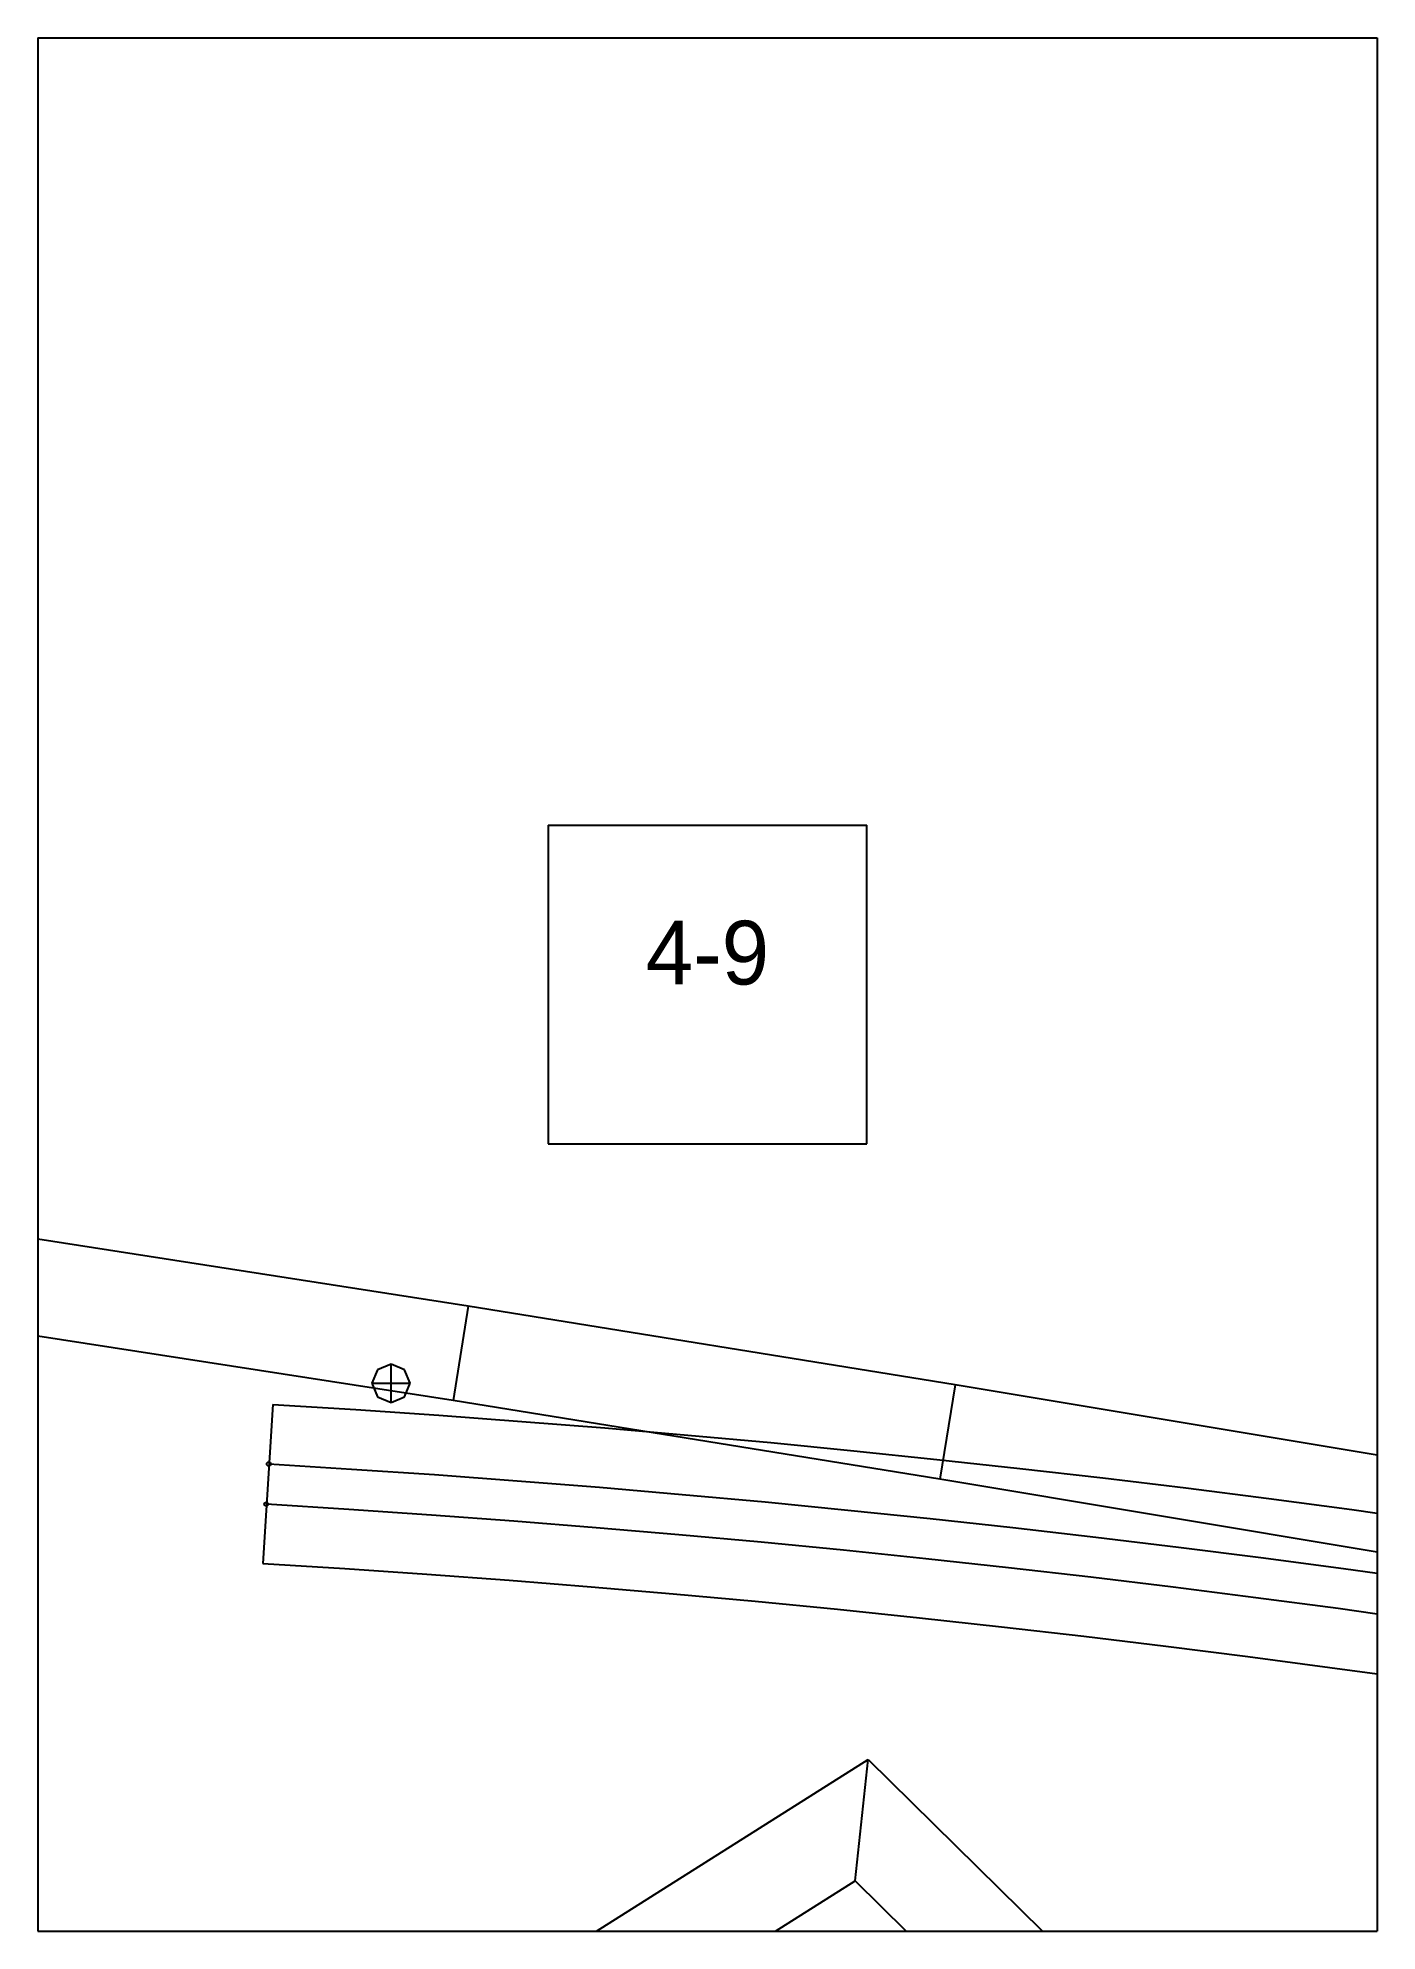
# Paper-space layout 'Plan 4-9' of a CAD drawing. Header units: metres, sheet in millimetres. Extents: x 0 to 210, y 0 to 297.
# The model-space entities are those that its viewports show. They can reach past a viewport. Long polylines and large blocks are cut down to what shows.
import ezdxf
from ezdxf.enums import TextEntityAlignment as Align

# ---------------------------------------------------------------- set-up
doc = ezdxf.new("R2010")
doc.units = ezdxf.units.M
for name, color, linetype in [('default', 7, 'Continuous'), ('mcircles', 7, 'Continuous'), ('TEXTLAYER', 7, 'Continuous'), ('VIEWPORTS', 7, 'Continuous')]:
    doc.layers.add(name, color=color, linetype=linetype)

msp = doc.modelspace()

# ---------------------------------------------------------------- linework, layer by layer
at = {"color": 9}
for p, q in [((1680, -594), (1680, -891)), ((1680, -594), (1680, -891)), ((1890, -594), (1890, -891)), ((1890, -594), (1890, -891)), ((1470, -891), (1680, -891)), ((1470, -891), (1680, -891)), ((1680, -891), (1890, -891)), ((1680, -891), (1680, -1188)), ((1680, -891), (1890, -891)), ((1680, -891), (1680, -1188)), ((1890, -891), (2100, -891)), ((1890, -891), (1890, -1188)), ((1890, -891), (2100, -891)), ((1890, -891), (1890, -1188)), ((1760, -1014.5), (1810, -1014.5)), ((1760, -1014.5), (1760, -1064.5)), ((1810, -1064.5), (1810, -1014.5)), ((1760, -1064.5), (1810, -1064.5)), ((1470, -1188), (1680, -1188)), ((1470, -1188), (1680, -1188)), ((1680, -1188), (1890, -1188)), ((1680, -1188), (1680, -1485)), ((1680, -1188), (1890, -1188)), ((1680, -1188), (1680, -1485)), ((1890, -1188), (2100, -1188)), ((1890, -1188), (1890, -1485)), ((1890, -1188), (2100, -1188)), ((1890, -1188), (1890, -1485))]:
    msp.add_line(p, q, dxfattribs=at)
at = {"layer": 'default', "color": 7, "linetype": 'Continuous'}
for p, q in [((1747.49, -1089.97), (1671.05, -1078.08)), ((1747.49, -1089.97), (1745.14, -1104.78)), ((1823.85, -1102.32), (1747.49, -1089.97)), ((1745.14, -1104.78), (1668.78, -1092.91)), ((1733.26, -1099.93), (1732.38, -1102.05)), ((1735.38, -1099.05), (1733.26, -1099.93)), ((1737.5, -1099.93), (1735.38, -1099.05)), ((1735.38, -1105.05), (1735.38, -1099.05)), ((1738.38, -1102.05), (1737.5, -1099.93)), ((1732.38, -1102.05), (1733.26, -1104.17)), ((1732.38, -1102.05), (1738.38, -1102.05)), ((1733.26, -1104.17), (1735.38, -1105.05)), ((1735.38, -1105.05), (1737.5, -1104.17)), ((1737.5, -1104.17), (1738.38, -1102.05)), ((1821.41, -1117.12), (1745.14, -1104.78)), ((1823.85, -1102.32), (1821.41, -1117.12)), ((1899.91, -1115.01), (1823.85, -1102.32)), ((1716.82, -1105.37), (1715.27, -1130.32)), ((1716.82, -1105.37), (1729.84, -1106.18)), ((1729.84, -1106.18), (1742.86, -1107.07)), ((1742.86, -1107.07), (1755.87, -1108.03)), ((1755.87, -1108.03), (1768.89, -1109.07)), ((1768.89, -1109.07), (1781.91, -1110.18)), ((1781.91, -1110.18), (1794.92, -1111.37)), ((1794.92, -1111.37), (1807.94, -1112.64)), ((1807.94, -1112.64), (1820.96, -1113.99)), ((1716.24, -1114.7), (1729.2, -1115.51)), ((1729.2, -1115.51), (1742.17, -1116.39)), ((1742.17, -1116.39), (1755.13, -1117.35)), ((1820.96, -1113.99), (1833.97, -1115.41)), ((1833.97, -1115.41), (1846.99, -1116.9)), ((1755.13, -1117.35), (1768.09, -1118.38)), ((1768.09, -1118.38), (1781.05, -1119.49)), ((1781.05, -1119.49), (1794.02, -1120.68)), ((1897.41, -1129.8), (1821.41, -1117.12)), ((1846.99, -1116.9), (1860.01, -1118.48)), ((1860.01, -1118.48), (1873.02, -1120.13)), ((1715.85, -1120.99), (1728.78, -1121.8)), ((1728.78, -1121.8), (1741.7, -1122.68)), ((1794.02, -1120.68), (1806.98, -1121.94)), ((1806.98, -1121.94), (1819.94, -1123.28)), ((1873.02, -1120.13), (1886.04, -1121.86)), ((1886.04, -1121.86), (1899.06, -1123.67)), ((1741.7, -1122.68), (1754.63, -1123.63)), ((1754.63, -1123.63), (1767.55, -1124.66)), ((1767.55, -1124.66), (1780.48, -1125.77)), ((1819.94, -1123.28), (1832.9, -1124.7)), ((1832.9, -1124.7), (1845.87, -1126.19)), ((1780.48, -1125.77), (1793.41, -1126.95)), ((1793.41, -1126.95), (1806.33, -1128.21)), ((1806.33, -1128.21), (1819.26, -1129.54)), ((1845.87, -1126.19), (1858.83, -1127.76)), ((1858.83, -1127.76), (1871.79, -1129.4)), ((1715.27, -1130.32), (1728.14, -1131.12)), ((1728.14, -1131.12), (1741.01, -1132)), ((1819.26, -1129.54), (1832.18, -1130.95)), ((1832.18, -1130.95), (1845.11, -1132.44)), ((1871.79, -1129.4), (1884.75, -1131.12)), ((1884.75, -1131.12), (1897.72, -1132.92)), ((1741.01, -1132), (1753.89, -1132.95)), ((1753.89, -1132.95), (1766.76, -1133.98)), ((1766.76, -1133.98), (1779.63, -1135.08)), ((1845.11, -1132.44), (1858.04, -1134)), ((1858.04, -1134), (1870.96, -1135.65)), ((1779.63, -1135.08), (1792.5, -1136.26)), ((1792.5, -1136.26), (1805.37, -1137.51)), ((1805.37, -1137.51), (1818.24, -1138.84)), ((1870.96, -1135.65), (1883.89, -1137.36)), ((1883.89, -1137.36), (1896.81, -1139.16)), ((1818.24, -1138.84), (1831.11, -1140.24)), ((1831.11, -1140.24), (1843.99, -1141.72)), ((1843.99, -1141.72), (1856.86, -1143.28)), ((1856.86, -1143.28), (1869.73, -1144.91)), ((1869.73, -1144.91), (1882.6, -1146.62)), ((1882.6, -1146.62), (1895.47, -1148.41)), ((1455.48, -1385.28), (1810.18, -1161.09)), ((1808.14, -1180.12), (1810.18, -1161.09)), ((1810.18, -1161.09), (2076.62, -1423.05)), ((1452.93, -1404.63), (1808.14, -1180.12)), ((1808.14, -1180.12), (2073.03, -1440.56))]:
    msp.add_line(p, q, dxfattribs=at)
at = {"layer": 'mcircles', "color": 7, "linetype": 'Continuous'}
for centre in [(1716.2, -1114.72), (1715.8, -1121.02)]:
    msp.add_circle(centre, 0.3, dxfattribs=at)

# ---------------------------------------------------------------- texts
at = {"layer": 'TEXTLAYER', "color": 1}
msp.add_text('4-9', height=10, dxfattribs=at).set_placement((1785, -1039.5), align=Align.CENTER)

psp = doc.layouts.new('Plan 4-9')

# ---------------------------------------------------------------- viewports
at = {"layer": 'VIEWPORTS'}
psp.add_viewport(center=(105, 148.5), size=(210, 297), view_center_point=(1785, -1039.5), view_height=297, dxfattribs=at)

doc.saveas('drawing.dxf')
